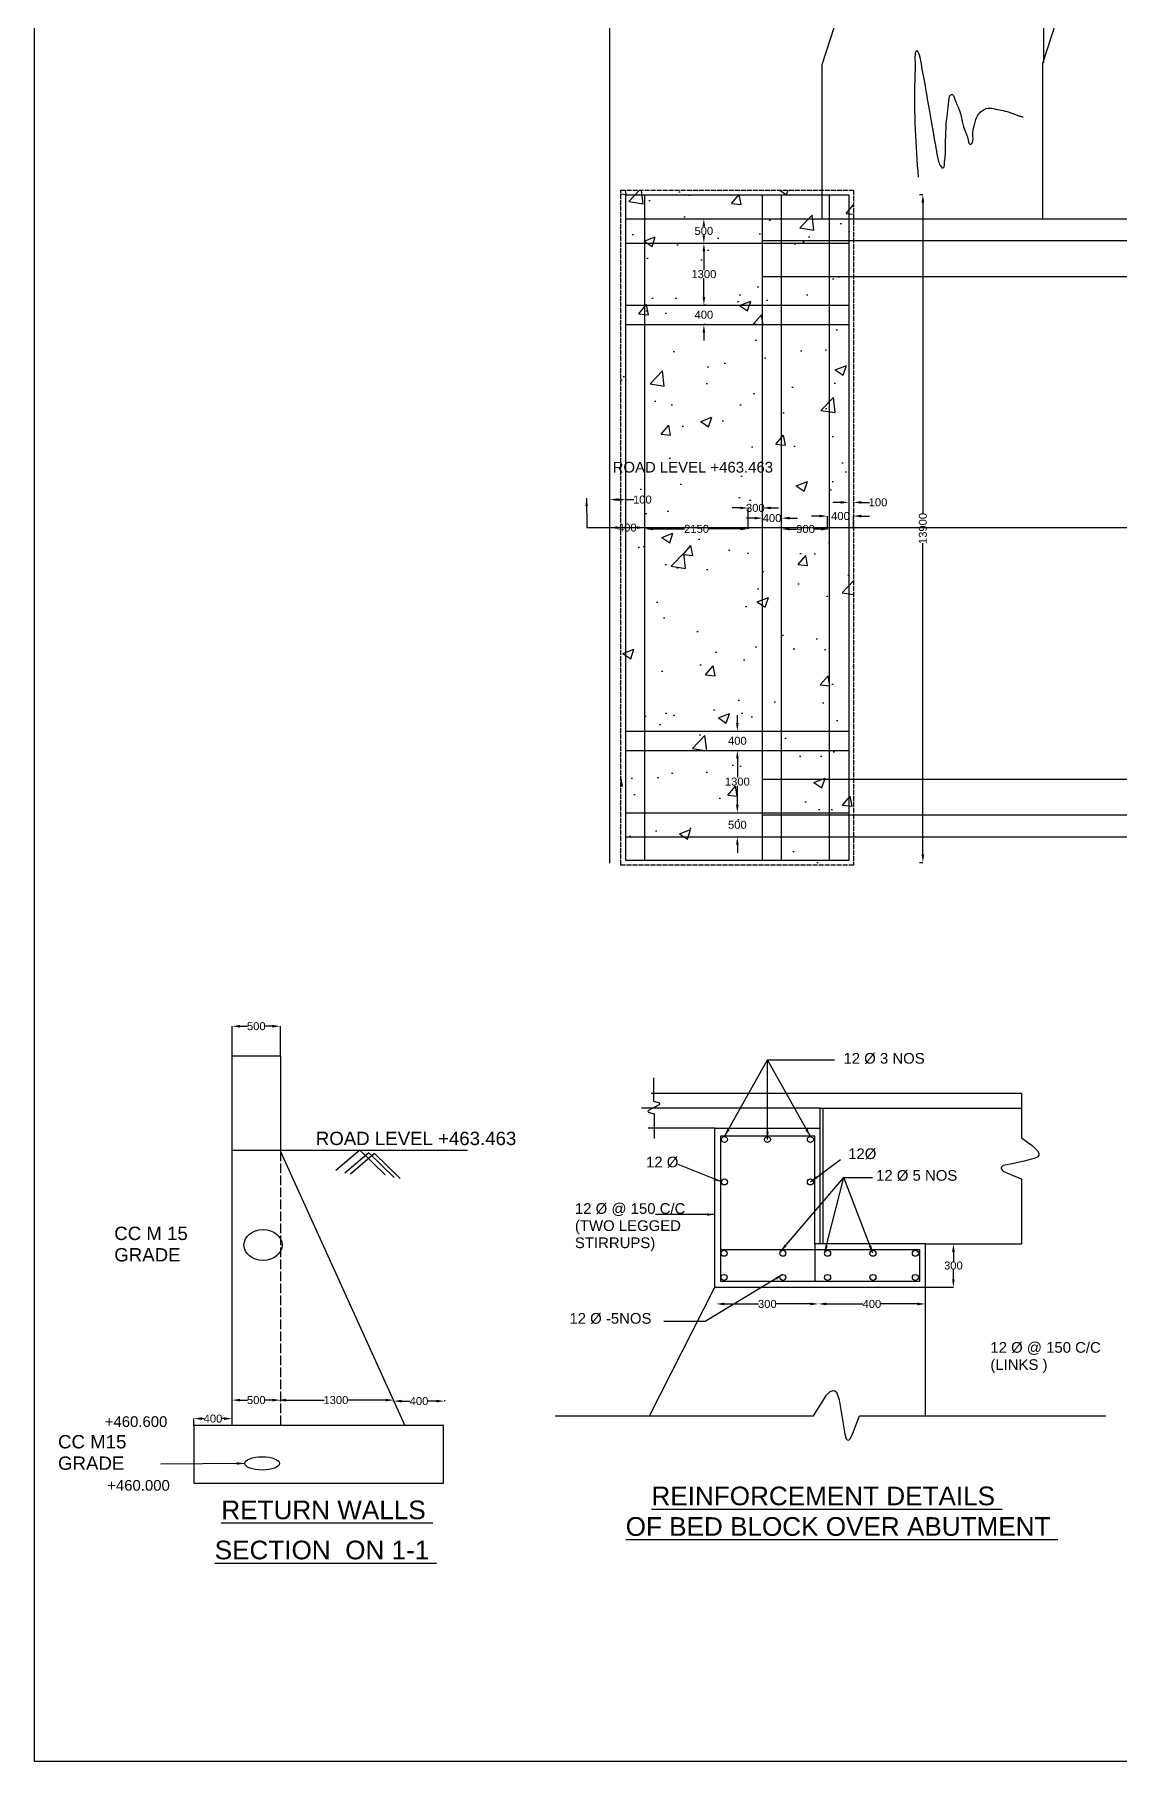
# Model space of a CAD drawing. Header units: inches. Extents: x -18749 to 61576, y -44252 to 9153.
# Drawn here: x -18749 to 1597, y -44252 to -11873 of the extents above; entities that cross this region are included whole.
import ezdxf

# ---------------------------------------------------------------- set-up
doc = ezdxf.new("R2010")
doc.units = ezdxf.units.IN
doc.header["$LTSCALE"] = 15
doc.header["$MEASUREMENT"] = 0
doc.linetypes.add('ACAD_ISO02W100', pattern=[15, 12, -3])
for name, color, linetype in [('DIMENSION', 7, 'Continuous'), ('DRAWING', 7, 'Continuous'), ('TEXT', 7, 'Continuous')]:
    doc.layers.add(name, color=color, linetype=linetype)
doc.styles.get("Standard").update_dxf_attribs({"font": 'arial.ttf', "height": 150})
doc.dimstyles.get("Standard").update_dxf_attribs({"dimtxt": 150, "dimasz": 150, "dimexe": 0.18, "dimexo": 0.0625, "dimgap": 0.09, "dimtad": 0, "dimtih": 1, "dimtoh": 1, "dimdec": 0, "dimzin": 0, "dimdsep": 46, "dimtxsty": 'Standard', "dimcen": 0.09, "dimadec": 0, "dimazin": 0, "dimtfac": 1, "dimtdec": 0, "dimtofl": 0, "dimtmove": 0, "dimatfit": 3, "dimfxl": 1, "dimtolj": 1, "dimtzin": 0, "dimarcsym": 0})

# ---------------------------------------------------------------- blocks, each defined once
blk = doc.blocks.new('*D29')
at = {"layer": 'Defpoints', "color": 0, "transparency": 16777216}
for p in [(-7974, -21110), (-7313, -21118), (-7313, -21118)]:
    blk.add_point(p, dxfattribs=at)
at = {"layer": 'TEXT', "color": 0, "lineweight": -2, "transparency": 16777216}
for p, q in [((-7974, -21110), (-7974, -21118)), ((-7824, -21118), (-7812, -21118)), ((-7463, -21118), (-7475, -21118)), ((-7313, -21117), (-7313, -21117))]:
    blk.add_line(p, q, dxfattribs=at)
at = {"layer": 'TEXT', "color": 0, "transparency": 16777216}
for points in [[(-7824, -21093), (-7824, -21143), (-7974, -21118)], [(-7463, -21093), (-7463, -21143), (-7313, -21118)]]:
    blk.add_solid(points, dxfattribs=at)
at = {"layer": 'TEXT', "color": 0, "transparency": 16777216, "insert": (-7643, -21118), "char_height": 150, "attachment_point": 5}
blk.add_mtext('\\A1;400', dxfattribs=at)
blk = doc.blocks.new('*D30')
at = {"layer": 'Defpoints', "color": 0, "transparency": 16777216}
for p in [(-7313, -21117), (-5378, -21117), (-5378, -21142)]:
    blk.add_point(p, dxfattribs=at)
at = {"layer": 'TEXT', "color": 0, "lineweight": -2, "transparency": 16777216}
for p, q in [((-7313, -21117), (-7313, -21142)), ((-7163, -21142), (-6571, -21142)), ((-5528, -21142), (-6120, -21142)), ((-5378, -21117), (-5378, -21142))]:
    blk.add_line(p, q, dxfattribs=at)
at = {"layer": 'TEXT', "color": 0, "transparency": 16777216}
for points in [[(-7163, -21117), (-7163, -21167), (-7313, -21142)], [(-5528, -21117), (-5528, -21167), (-5378, -21142)]]:
    blk.add_solid(points, dxfattribs=at)
at = {"layer": 'TEXT', "color": 0, "transparency": 16777216, "insert": (-6345, -21142), "char_height": 150, "attachment_point": 5}
blk.add_mtext('\\A1;2150', dxfattribs=at)
blk = doc.blocks.new('*D31')
at = {"layer": 'Defpoints', "color": 0, "transparency": 16777216}
for p in [(-5109, -20749), (-5378, -21142), (-5109, -21118)]:
    blk.add_point(p, dxfattribs=at)
at = {"layer": 'TEXT', "color": 0, "lineweight": -2, "transparency": 16777216}
for p, q in [((-5528, -20749), (-5678, -20749)), ((-5378, -21142), (-5378, -20749)), ((-5109, -21117), (-5109, -20749)), ((-4959, -20749), (-4809, -20749))]:
    blk.add_line(p, q, dxfattribs=at)
at = {"layer": 'TEXT', "color": 0, "transparency": 16777216}
for points in [[(-5528, -20724), (-5528, -20774), (-5378, -20749)], [(-4959, -20724), (-4959, -20774), (-5109, -20749)]]:
    blk.add_solid(points, dxfattribs=at)
at = {"layer": 'TEXT', "color": 0, "transparency": 16777216, "insert": (-5244, -20749), "char_height": 150, "attachment_point": 5}
blk.add_mtext('\\A1;300', dxfattribs=at)
blk = doc.blocks.new('*D32')
at = {"layer": 'Defpoints', "color": 0, "transparency": 16777216}
for p in [(-4752, -20940), (-5109, -21141), (-4752, -21141)]:
    blk.add_point(p, dxfattribs=at)
at = {"layer": 'TEXT', "color": 0, "lineweight": -2, "transparency": 16777216}
for p, q in [((-5259, -20940), (-5409, -20940)), ((-5109, -21140), (-5109, -20940)), ((-4752, -21140), (-4752, -20940)), ((-4602, -20940), (-4452, -20940))]:
    blk.add_line(p, q, dxfattribs=at)
at = {"layer": 'TEXT', "color": 0, "transparency": 16777216}
for points in [[(-5259, -20915), (-5259, -20965), (-5109, -20940)], [(-4602, -20915), (-4602, -20965), (-4752, -20940)]]:
    blk.add_solid(points, dxfattribs=at)
at = {"layer": 'TEXT', "color": 0, "transparency": 16777216, "insert": (-4931, -20940), "char_height": 150, "attachment_point": 5}
blk.add_mtext('\\A1;400', dxfattribs=at)
blk = doc.blocks.new('*D33')
at = {"layer": 'Defpoints', "color": 0, "transparency": 16777216}
for p in [(-4752, -21146), (-3856, -21145), (-3856, -21146)]:
    blk.add_point(p, dxfattribs=at)
at = {"layer": 'TEXT', "color": 0, "lineweight": -2, "transparency": 16777216}
for p, q in [((-4752, -21146), (-4752, -21144)), ((-4602, -21145), (-4470, -21145)), ((-4006, -21145), (-4139, -21145)), ((-3856, -21146), (-3856, -21144))]:
    blk.add_line(p, q, dxfattribs=at)
at = {"layer": 'TEXT', "color": 0, "transparency": 16777216}
for points in [[(-4602, -21120), (-4602, -21170), (-4752, -21145)], [(-4006, -21120), (-4006, -21170), (-3856, -21145)]]:
    blk.add_solid(points, dxfattribs=at)
at = {"layer": 'TEXT', "color": 0, "transparency": 16777216, "insert": (-4304, -21145), "char_height": 150, "attachment_point": 5}
blk.add_mtext('\\A1;900', dxfattribs=at)
blk = doc.blocks.new('*D34')
at = {"layer": 'Defpoints', "color": 0, "transparency": 16777216}
for p in [(-3405, -20901), (-3893, -21138), (-3405, -21138)]:
    blk.add_point(p, dxfattribs=at)
at = {"layer": 'TEXT', "color": 0, "lineweight": -2, "transparency": 16777216}
for p, q in [((-4043, -20901), (-4193, -20901)), ((-3893, -21138), (-3893, -20901)), ((-3405, -21138), (-3405, -20901)), ((-3255, -20901), (-3105, -20901))]:
    blk.add_line(p, q, dxfattribs=at)
at = {"layer": 'TEXT', "color": 0, "transparency": 16777216}
for points in [[(-4043, -20876), (-4043, -20926), (-3893, -20901)], [(-3255, -20876), (-3255, -20926), (-3405, -20901)]]:
    blk.add_solid(points, dxfattribs=at)
at = {"layer": 'TEXT', "color": 0, "transparency": 16777216, "insert": (-3649, -20901), "char_height": 150, "attachment_point": 5}
blk.add_mtext('\\A1;400', dxfattribs=at)
blk = doc.blocks.new('*D35')
at = {"layer": 'Defpoints', "color": 0, "transparency": 16777216}
for p in [(-3493, -20644), (-3405, -20644), (-3405, -20644)]:
    blk.add_point(p, dxfattribs=at)
at = {"layer": 'TEXT', "color": 0, "lineweight": -2, "transparency": 16777216}
for p, q in [((-3643, -20644), (-3793, -20644)), ((-3493, -20644), (-3493, -20644)), ((-3405, -20644), (-3405, -20644)), ((-3255, -20644), (-3105, -20644))]:
    blk.add_line(p, q, dxfattribs=at)
at = {"layer": 'TEXT', "color": 0, "transparency": 16777216}
for points in [[(-3643, -20619), (-3643, -20669), (-3493, -20644)], [(-3255, -20619), (-3255, -20669), (-3405, -20644)]]:
    blk.add_solid(points, dxfattribs=at)
at = {"layer": 'TEXT', "color": 0, "transparency": 16777216, "insert": (-2946, -20644), "char_height": 150, "attachment_point": 5}
blk.add_mtext('\\A1;100', dxfattribs=at)
blk = doc.blocks.new('*D36')
at = {"layer": 'Defpoints', "color": 0, "transparency": 16777216}
for p in [(-2165, -14873), (-2165, -27395), (-2105, -27395)]:
    blk.add_point(p, dxfattribs=at)
at = {"layer": 'TEXT', "color": 0, "lineweight": -2, "transparency": 16777216}
for p, q in [((-2165, -14873), (-2105, -14873)), ((-2105, -15023), (-2105, -20859)), ((-2105, -27245), (-2105, -21409)), ((-2165, -27395), (-2105, -27395))]:
    blk.add_line(p, q, dxfattribs=at)
at = {"layer": 'TEXT', "color": 0, "transparency": 16777216}
for points in [[(-2130, -15023), (-2080, -15023), (-2105, -14873)], [(-2130, -27245), (-2080, -27245), (-2105, -27395)]]:
    blk.add_solid(points, dxfattribs=at)
at = {"layer": 'TEXT', "color": 0, "transparency": 16777216, "insert": (-2105, -21134), "char_height": 150, "attachment_point": 5, "rotation": 90}
blk.add_mtext('\\A1;13900', dxfattribs=at)
blk = doc.blocks.new('*D78')
at = {"layer": 'Defpoints', "color": 0, "transparency": 16777216}
for p in [(-5976, -35674), (-4064, -35674), (-4064, -35674)]:
    blk.add_point(p, dxfattribs=at)
at = {"layer": 'TEXT', "color": 0, "lineweight": -2, "transparency": 16777216}
for p, q in [((-5976, -35674), (-5976, -35673)), ((-5826, -35674), (-5185, -35674)), ((-4214, -35674), (-4854, -35674)), ((-4064, -35674), (-4064, -35673))]:
    blk.add_line(p, q, dxfattribs=at)
at = {"layer": 'TEXT', "color": 0, "transparency": 16777216}
for points in [[(-5826, -35649), (-5826, -35699), (-5976, -35674)], [(-4214, -35649), (-4214, -35699), (-4064, -35674)]]:
    blk.add_solid(points, dxfattribs=at)
at = {"layer": 'TEXT', "color": 0, "transparency": 16777216, "insert": (-5020, -35674), "char_height": 150, "attachment_point": 5}
blk.add_mtext('\\A1;300', dxfattribs=at)
blk = doc.blocks.new('*D79')
at = {"layer": 'Defpoints', "color": 0, "transparency": 16777216}
for p in [(-4064, -35674), (-2057, -35674), (-2057, -35674)]:
    blk.add_point(p, dxfattribs=at)
at = {"layer": 'TEXT', "color": 0, "lineweight": -2, "transparency": 16777216}
for p, q in [((-4064, -35674), (-4064, -35673)), ((-3914, -35674), (-3229, -35674)), ((-2207, -35674), (-2892, -35674)), ((-2057, -35674), (-2057, -35673))]:
    blk.add_line(p, q, dxfattribs=at)
at = {"layer": 'TEXT', "color": 0, "transparency": 16777216}
for points in [[(-3914, -35649), (-3914, -35699), (-4064, -35674)], [(-2207, -35649), (-2207, -35699), (-2057, -35674)]]:
    blk.add_solid(points, dxfattribs=at)
at = {"layer": 'TEXT', "color": 0, "transparency": 16777216, "insert": (-3060, -35674), "char_height": 150, "attachment_point": 5}
blk.add_mtext('\\A1;400', dxfattribs=at)
blk = doc.blocks.new('*D80')
at = {"layer": 'Defpoints', "color": 0, "transparency": 16777216}
for p in [(-2057, -34547), (-1533, -34547), (-2057, -35362)]:
    blk.add_point(p, dxfattribs=at)
at = {"layer": 'TEXT', "color": 0, "lineweight": -2, "transparency": 16777216}
for p, q in [((-2057, -34547), (-1533, -34547)), ((-1533, -34697), (-1533, -34878)), ((-1533, -35212), (-1533, -35031)), ((-2057, -35362), (-1533, -35362))]:
    blk.add_line(p, q, dxfattribs=at)
at = {"layer": 'TEXT', "color": 0, "transparency": 16777216}
for points in [[(-1558, -34697), (-1508, -34697), (-1533, -34547)], [(-1558, -35212), (-1508, -35212), (-1533, -35362)]]:
    blk.add_solid(points, dxfattribs=at)
at = {"layer": 'TEXT', "color": 0, "transparency": 16777216, "insert": (-1533, -34954), "char_height": 150, "attachment_point": 5}
blk.add_mtext('\\A1;300', dxfattribs=at)
blk = doc.blocks.new('*D81')
at = {"layer": 'Defpoints', "color": 0, "transparency": 16777216}
for p in [(-14144, -30467), (-15047, -31019), (-14144, -31019)]:
    blk.add_point(p, dxfattribs=at)
at = {"layer": 'TEXT', "color": 0, "lineweight": -2, "transparency": 16777216}
for p, q in [((-15047, -31019), (-15047, -30466)), ((-14897, -30467), (-14761, -30467)), ((-14294, -30467), (-14430, -30467)), ((-14144, -31019), (-14144, -30466))]:
    blk.add_line(p, q, dxfattribs=at)
at = {"layer": 'TEXT', "color": 0, "transparency": 16777216}
for points in [[(-14897, -30442), (-14897, -30492), (-15047, -30467)], [(-14294, -30442), (-14294, -30492), (-14144, -30467)]]:
    blk.add_solid(points, dxfattribs=at)
at = {"layer": 'TEXT', "color": 0, "transparency": 16777216, "insert": (-14595, -30467), "char_height": 150, "attachment_point": 5}
blk.add_mtext('\\A1;500', dxfattribs=at)
blk = doc.blocks.new('*D82')
at = {"layer": 'Defpoints', "color": 0, "transparency": 16777216}
for p in [(-15047, -37824), (-15764, -37956), (-15047, -37956)]:
    blk.add_point(p, dxfattribs=at)
at = {"layer": 'TEXT', "color": 0, "lineweight": -2, "transparency": 16777216}
for p, q in [((-15764, -37956), (-15764, -37824)), ((-15614, -37824), (-15574, -37824)), ((-15197, -37824), (-15237, -37824)), ((-15047, -37956), (-15047, -37824))]:
    blk.add_line(p, q, dxfattribs=at)
at = {"layer": 'TEXT', "color": 0, "transparency": 16777216}
for points in [[(-15614, -37799), (-15614, -37849), (-15764, -37824)], [(-15197, -37799), (-15197, -37849), (-15047, -37824)]]:
    blk.add_solid(points, dxfattribs=at)
at = {"layer": 'TEXT', "color": 0, "transparency": 16777216, "insert": (-15406, -37824), "char_height": 150, "attachment_point": 5}
blk.add_mtext('\\A1;400', dxfattribs=at)
blk = doc.blocks.new('*D83')
at = {"layer": 'Defpoints', "color": 0, "transparency": 16777216}
for p in [(-15047, -37505), (-14144, -37477), (-14144, -37505)]:
    blk.add_point(p, dxfattribs=at)
at = {"layer": 'TEXT', "color": 0, "lineweight": -2, "transparency": 16777216}
for p, q in [((-15047, -37505), (-15047, -37477)), ((-14897, -37477), (-14761, -37477)), ((-14294, -37477), (-14430, -37477)), ((-14144, -37505), (-14144, -37477))]:
    blk.add_line(p, q, dxfattribs=at)
at = {"layer": 'TEXT', "color": 0, "transparency": 16777216}
for points in [[(-14897, -37452), (-14897, -37502), (-15047, -37477)], [(-14294, -37452), (-14294, -37502), (-14144, -37477)]]:
    blk.add_solid(points, dxfattribs=at)
at = {"layer": 'TEXT', "color": 0, "transparency": 16777216, "insert": (-14595, -37477), "char_height": 150, "attachment_point": 5}
blk.add_mtext('\\A1;500', dxfattribs=at)
blk = doc.blocks.new('*D84')
at = {"layer": 'Defpoints', "color": 0, "transparency": 16777216}
for p in [(-14186, -37484), (-12021, -37477), (-12021, -37496)]:
    blk.add_point(p, dxfattribs=at)
at = {"layer": 'TEXT', "color": 0, "lineweight": -2, "transparency": 16777216}
for p, q in [((-14186, -37484), (-14186, -37477)), ((-14036, -37477), (-13320, -37477)), ((-12171, -37477), (-12886, -37477)), ((-12021, -37496), (-12021, -37477))]:
    blk.add_line(p, q, dxfattribs=at)
at = {"layer": 'TEXT', "color": 0, "transparency": 16777216}
for points in [[(-14036, -37452), (-14036, -37502), (-14186, -37477)], [(-12171, -37452), (-12171, -37502), (-12021, -37477)]]:
    blk.add_solid(points, dxfattribs=at)
at = {"layer": 'TEXT', "color": 0, "transparency": 16777216, "insert": (-13103, -37477), "char_height": 150, "attachment_point": 5}
blk.add_mtext('\\A1;1300', dxfattribs=at)
blk = doc.blocks.new('*D85')
at = {"layer": 'Defpoints', "color": 0, "transparency": 16777216}
for p in [(-12021, -37477), (-11071, -37477), (-11071, -37496)]:
    blk.add_point(p, dxfattribs=at)
at = {"layer": 'TEXT', "color": 0, "lineweight": -2, "transparency": 16777216}
for p, q in [((-12021, -37477), (-12021, -37497)), ((-11871, -37496), (-11715, -37496)), ((-11221, -37496), (-11377, -37496)), ((-11071, -37477), (-11071, -37497))]:
    blk.add_line(p, q, dxfattribs=at)
at = {"layer": 'TEXT', "color": 0, "transparency": 16777216}
for points in [[(-11871, -37471), (-11871, -37521), (-12021, -37496)], [(-11221, -37471), (-11221, -37521), (-11071, -37496)]]:
    blk.add_solid(points, dxfattribs=at)
at = {"layer": 'TEXT', "color": 0, "transparency": 16777216, "insert": (-11546, -37496), "char_height": 150, "attachment_point": 5}
blk.add_mtext('\\A1;400', dxfattribs=at)
blk = doc.blocks.new('*D89')
at = {"layer": 'Defpoints', "color": 0, "transparency": 16777216}
for p in [(17646, -11114), (164, -12404), (17646, -12405)]:
    blk.add_point(p, dxfattribs=at)
at = {"layer": 'DIMENSION', "color": 0, "lineweight": -2, "transparency": 16777216}
for p, q in [((164, -12404), (164, -11114)), ((314, -11114), (7156, -11114)), ((17496, -11114), (10654, -11114)), ((17646, -12405), (17646, -11114))]:
    blk.add_line(p, q, dxfattribs=at)
at = {"layer": 'DIMENSION', "color": 0, "transparency": 16777216}
for points in [[(314, -11089), (314, -11139), (164, -11114)], [(17496, -11089), (17496, -11139), (17646, -11114)]]:
    blk.add_solid(points, dxfattribs=at)
at = {"layer": 'DIMENSION', "color": 0, "transparency": 16777216, "insert": (8905, -11114), "char_height": 150, "attachment_point": 5}
blk.add_mtext('\\A1;BED WDTH OF THE CANAL  =17520', dxfattribs=at)
blk = doc.blocks.new('*D90')
at = {"layer": 'Defpoints', "color": 0, "transparency": 16777216}
for p in [(-7974, -20593), (-7669, -20593), (-7669, -20593)]:
    blk.add_point(p, dxfattribs=at)
at = {"layer": 'DIMENSION', "color": 0, "lineweight": -2, "transparency": 16777216}
for p, q in [((-7974, -20593), (-7974, -20593)), ((-7824, -20593), (-7819, -20593)), ((-7669, -20593), (-7669, -20593)), ((-7669, -20593), (-7519, -20593))]:
    blk.add_line(p, q, dxfattribs=at)
at = {"layer": 'DIMENSION', "color": 0, "transparency": 16777216}
for points in [[(-7824, -20568), (-7824, -20618), (-7974, -20593)], [(-7819, -20568), (-7819, -20618), (-7669, -20593)]]:
    blk.add_solid(points, dxfattribs=at)
at = {"layer": 'DIMENSION', "color": 0, "transparency": 16777216, "insert": (-7361, -20593), "char_height": 150, "attachment_point": 5}
blk.add_mtext('\\A1;100', dxfattribs=at)
blk = doc.blocks.new('*D101')
at = {"layer": 'Defpoints', "color": 0, "transparency": 16777216}
for p in [(-5581, -24934), (-5581, -25296), (-5581, -25296)]:
    blk.add_point(p, dxfattribs=at)
at = {"layer": 'DIMENSION', "color": 0, "lineweight": -2, "transparency": 16777216}
for p, q in [((-5581, -24784), (-5581, -24634)), ((-5581, -24934), (-5581, -24934)), ((-5581, -25296), (-5581, -25296)), ((-5581, -25446), (-5581, -25596))]:
    blk.add_line(p, q, dxfattribs=at)
at = {"layer": 'DIMENSION', "color": 0, "transparency": 16777216}
for points in [[(-5606, -24784), (-5556, -24784), (-5581, -24934)], [(-5606, -25446), (-5556, -25446), (-5581, -25296)]]:
    blk.add_solid(points, dxfattribs=at)
at = {"layer": 'DIMENSION', "color": 0, "transparency": 16777216, "insert": (-5581, -25115), "char_height": 150, "attachment_point": 5}
blk.add_mtext('\\A1;400', dxfattribs=at)
blk = doc.blocks.new('*D102')
at = {"layer": 'Defpoints', "color": 0, "transparency": 16777216}
for p in [(-5581, -25296), (-5581, -26465), (-5581, -26465)]:
    blk.add_point(p, dxfattribs=at)
at = {"layer": 'DIMENSION', "color": 0, "lineweight": -2, "transparency": 16777216}
for p, q in [((-5581, -25296), (-5581, -25296)), ((-5581, -25446), (-5581, -25804)), ((-5581, -26315), (-5581, -25957)), ((-5581, -26465), (-5581, -26465))]:
    blk.add_line(p, q, dxfattribs=at)
at = {"layer": 'DIMENSION', "color": 0, "transparency": 16777216}
for points in [[(-5606, -25446), (-5556, -25446), (-5581, -25296)], [(-5606, -26315), (-5556, -26315), (-5581, -26465)]]:
    blk.add_solid(points, dxfattribs=at)
at = {"layer": 'DIMENSION', "color": 0, "transparency": 16777216, "insert": (-5581, -25881), "char_height": 150, "attachment_point": 5}
blk.add_mtext('\\A1;1300', dxfattribs=at)
blk = doc.blocks.new('*D103')
at = {"layer": 'Defpoints', "color": 0, "transparency": 16777216}
for p in [(-5581, -26465), (-5581, -26914), (-5581, -26914)]:
    blk.add_point(p, dxfattribs=at)
at = {"layer": 'DIMENSION', "color": 0, "lineweight": -2, "transparency": 16777216}
for p, q in [((-5581, -26315), (-5581, -26165)), ((-5581, -26465), (-5581, -26465)), ((-5581, -26914), (-5581, -26914)), ((-5581, -27064), (-5581, -27214))]:
    blk.add_line(p, q, dxfattribs=at)
at = {"layer": 'DIMENSION', "color": 0, "transparency": 16777216}
for points in [[(-5606, -26315), (-5556, -26315), (-5581, -26465)], [(-5606, -27064), (-5556, -27064), (-5581, -26914)]]:
    blk.add_solid(points, dxfattribs=at)
at = {"layer": 'DIMENSION', "color": 0, "transparency": 16777216, "insert": (-5581, -26690), "char_height": 150, "attachment_point": 5}
blk.add_mtext('\\A1;500', dxfattribs=at)
blk = doc.blocks.new('*D107')
at = {"layer": 'Defpoints', "color": 0, "transparency": 16777216}
for p in [(-6208, -16945), (-6170, -16945), (-6170, -17310)]:
    blk.add_point(p, dxfattribs=at)
at = {"layer": 'DIMENSION', "color": 0, "lineweight": -2, "transparency": 16777216}
for p, q in [((-6208, -16795), (-6208, -16645)), ((-6170, -16945), (-6208, -16945)), ((-6170, -17310), (-6208, -17310)), ((-6208, -17460), (-6208, -17610))]:
    blk.add_line(p, q, dxfattribs=at)
at = {"layer": 'DIMENSION', "color": 0, "transparency": 16777216}
for points in [[(-6233, -16795), (-6183, -16795), (-6208, -16945)], [(-6233, -17460), (-6183, -17460), (-6208, -17310)]]:
    blk.add_solid(points, dxfattribs=at)
at = {"layer": 'DIMENSION', "color": 0, "transparency": 16777216, "insert": (-6208, -17127), "char_height": 150, "attachment_point": 5}
blk.add_mtext('\\A1;400', dxfattribs=at)
blk = doc.blocks.new('*D108')
at = {"layer": 'Defpoints', "color": 0, "transparency": 16777216}
for p in [(-6208, -15786), (-6208, -15786), (-6208, -16945)]:
    blk.add_point(p, dxfattribs=at)
at = {"layer": 'DIMENSION', "color": 0, "lineweight": -2, "transparency": 16777216}
for p, q in [((-6208, -15786), (-6209, -15786)), ((-6208, -15936), (-6208, -16289)), ((-6208, -16795), (-6208, -16442)), ((-6208, -16945), (-6209, -16945))]:
    blk.add_line(p, q, dxfattribs=at)
at = {"layer": 'DIMENSION', "color": 0, "transparency": 16777216}
for points in [[(-6233, -15936), (-6183, -15936), (-6208, -15786)], [(-6233, -16795), (-6183, -16795), (-6208, -16945)]]:
    blk.add_solid(points, dxfattribs=at)
at = {"layer": 'DIMENSION', "color": 0, "transparency": 16777216, "insert": (-6208, -16366), "char_height": 150, "attachment_point": 5}
blk.add_mtext('\\A1;1300', dxfattribs=at)
blk = doc.blocks.new('*D109')
at = {"layer": 'Defpoints', "color": 0, "transparency": 16777216}
for p in [(-6209, -15327), (-6208, -15327), (-6208, -15786)]:
    blk.add_point(p, dxfattribs=at)
at = {"layer": 'DIMENSION', "color": 0, "lineweight": -2, "transparency": 16777216}
for p, q in [((-6208, -15327), (-6209, -15327)), ((-6209, -15477), (-6209, -15480)), ((-6209, -15636), (-6209, -15633)), ((-6208, -15786), (-6209, -15786))]:
    blk.add_line(p, q, dxfattribs=at)
at = {"layer": 'DIMENSION', "color": 0, "transparency": 16777216}
for points in [[(-6234, -15477), (-6184, -15477), (-6209, -15327)], [(-6234, -15636), (-6184, -15636), (-6209, -15786)]]:
    blk.add_solid(points, dxfattribs=at)
at = {"layer": 'DIMENSION', "color": 0, "transparency": 16777216, "insert": (-6209, -15556), "char_height": 150, "attachment_point": 5}
blk.add_mtext('\\A1;500', dxfattribs=at)

msp = doc.modelspace()

# ---------------------------------------------------------------- hatches: boundary and pattern name
at = {"layer": 'DRAWING'}
h = msp.add_hatch(dxfattribs=at)
h.set_pattern_fill('AR-CONC', color=256, scale=300, style=0)
h.paths.add_polyline_path([(-7764.5, -14791.9), (-3404.8, -14791.9), (-3404.8, -27446.1), (-7764.5, -27446.1)])
h.paths.add_polyline_path([(2305.3, -13401.1), (6166, -13401.1), (6166, -28839.1), (2305.3, -28839.1)])
h.paths.add_polyline_path([(11641.2, -13401.1), (15502, -13401.1), (15502, -28839.1), (11641.2, -28839.1)])
h.paths.add_polyline_path([(21204.6, -14791.9), (25564.3, -14791.9), (25564.3, -27446.1), (21204.6, -27446.1)])

# ---------------------------------------------------------------- linework, layer by layer
at = {"layer": 'DIMENSION'}
for points in [[(-15047.4, -32788.6), (-10637.5, -32788.6)], [(-12654.5, -32788.6), (-13104.7, -33173.1)], [(-12487.6, -32839), (-12937.8, -33223.5)], [(-12378.9, -32854.5), (-12829.1, -33239)], [(-12654.5, -32788.6), (-12177.1, -33254.5)], [(-12487.6, -32839), (-12010.2, -33304.9)], [(-12378.9, -32854.5), (-11901.5, -33320.4)]]:
    msp.add_lwpolyline(points, dxfattribs=at)
at = {"layer": 'DRAWING'}
for points in [[(-18749.2, 9152.9), (61576.5, 9152.9), (61576.5, -44252.3), (-18749.2, -44252.3)], [(-7669.2, -14877), (-3492.6, -14877), (-3492.6, -27358), (-7669.2, -27358)]]:
    msp.add_lwpolyline(points, close=True, dxfattribs=at)
for points in [[(-7973.7, -5830.8), (-7973.7, -27410.5)], [(-3989.3, -15326.5), (-3989.3, -12433.6), (-2542.9, -7958.7), (-2542.9, -6317.3)], [(142, -15326.5), (142, -12411.5), (1585.8, -7956.7), (1586.1, -6316)], [(-7312.8, -27358), (-7312.8, -14877)], [(-5109.2, -27358), (-5109.2, -14877)], [(-4752.1, -27358), (-4752.1, -14877)], [(-3856.2, -27358), (-3856.2, -14877)], [(-7669.2, -15326.5), (25476.5, -15326.5)], [(-7669.2, -15786.2), (-3492.6, -15786.2)], [(-5109.2, -15737.1), (22911.2, -15737.1)], [(-5109.2, -16408.3), (22911.2, -16408.3)], [(-7669.2, -16945.3), (-3492.6, -16945.3)], [(-7669.2, -17309.5), (-3492.6, -17309.5)], [(-7669.2, -24934.4), (-3492.6, -24934.4)], [(-7669.2, -25295.7), (-3492.6, -25295.7)], [(-5109.2, -25832.9), (22911.2, -25832.9)], [(-7669.2, -26465.4), (-3492.6, -26465.4)], [(-5109.2, -26503.4), (22911.2, -26503.4)], [(-7669.2, -26914.1), (-3492.6, -26914.1)], [(-3492.6, -26914.1), (25476.5, -26914.1)], [(-15047.4, -37955.8), (-15047.4, -31019.3), (-14143.5, -31019.3), (-14143.5, -32817.4), (-11812.1, -37955.8)], [(-7150.7, -31435), (-7150.7, -31871.9), (-7038.7, -31903.6), (-7048.5, -31938.2), (-7258, -32053.6), (-7249.4, -32080.1), (-7139.4, -32109.7), (-7139.4, -32570.3)], [(-7194.7, -31722.4), (-256.9, -31722.4)], [(-256.9, -31722.4), (-256.9, -32557.5), (-55.9, -32704.2), (43.5, -32801.5), (65.5, -32847.6), (67.6, -32883.1), (46.7, -32916.6), (1.7, -32941.7), (-204.6, -32999.3), (-463.4, -33050), (-599.6, -33079.3), (-637.3, -33115.9), (-637.3, -33142), (-600.6, -33183.9), (-429.9, -33257.1), (-258.2, -33327.2), (-258.2, -34546.6)], [(-4030.9, -34546.6), (-4030.9, -32005.5), (-7374.6, -32005.5)], [(-4030.9, -32005.5), (-256.9, -32005.5)], [(-3980.6, -32005.5), (-3980.6, -34546.6)], [(-7230.2, -37770.7), (-6002.1, -35362.3), (-6002.1, -32375.8), (-7250.1, -32375.8)], [(-6002.1, -32375.8), (-4030.9, -32375.8)], [(-2056.9, -34546.6), (-4130.4, -34546.6), (-4130.4, -32526.9), (-5896.1, -32526.9), (-5896.1, -35249.9), (-2160.1, -35249.9), (-2160.1, -34658.5), (-5896.1, -34658.5)], [(-4130.4, -34546.6), (-4130.4, -35249.9)], [(-2056.9, -37771.5), (-2056.9, -34546.6)], [(-2056.9, -34546.6), (-258.2, -34546.6)], [(-6002.1, -35362.3), (-2056.9, -35362.3)], [(-8997.1, -37770.7), (-4155.9, -37770.7), (-3908.1, -37381.8), (-3842.5, -37317.5), (-3788, -37298.9), (-3754.6, -37302.6), (-3726.2, -37326.1), (-3671.7, -37471.1), (-3570.1, -38110.9), (-3539.2, -38204.9), (-3520.6, -38224.7), (-3494.6, -38228.4), (-3472.4, -38207.3), (-3424.2, -38116.1), (-3293.2, -37771.5), (1325.7, -37771.5)]]:
    msp.add_lwpolyline(points, dxfattribs=at)
at = {"layer": 'DRAWING', "linetype": 'ACAD_ISO02W100', "ltscale": 0.5}
msp.add_lwpolyline([(-7764.5, -14791.9), (-3404.8, -14791.9), (-3404.8, -27446.1), (-7764.5, -27446.1)], close=True, dxfattribs=at)
at = {"layer": 'DRAWING', "linetype": 'ACAD_ISO02W100'}
msp.add_lwpolyline([(-14143.5, -32817.4), (-14143.5, -37955.8)], dxfattribs=at)
at = {"layer": 'DRAWING'}
for centre in [(-5822.4, -32590.6), (-5017.3, -32590.6), (-4212.2, -32590.6), (-5822.4, -33386.3), (-4212.2, -33386.3), (-5830.9, -34724.8), (-4728.6, -34724.8), (-3889.4, -34724.8), (-3040.2, -34724.8), (-2245.5, -34724.8), (-5830.9, -35177.1), (-4728.6, -35177.1), (-3889.4, -35177.1), (-3040.2, -35177.1), (-2245.5, -35177.1)]:
    msp.add_circle(centre, 56.3, dxfattribs=at)
for centre, major_axis, ratio in [((-14468.5, -34568.6), (-356.7, 0), 0.813559), ((-14484.9, -38663.5), (-327.4, 0), 0.3786413)]:
    msp.add_ellipse(centre, major_axis=major_axis, ratio=ratio, dxfattribs=at)
msp.add_spline([(-2187.6, -14548.5), (-2252.2, -12723.8), (-2245.8, -12376.1), (-2243.7, -12250.3), (-2221, -12174.7), (-2177.4, -12253.9), (-2131.9, -12473.6), (-2088.3, -12702.6), (-2000.9, -13209.3), (-1899.9, -13780.8), (-1816.1, -14227.1), (-1781.8, -14326.9), (-1758.9, -14358.1), (-1737, -14374.8), (-1717.2, -14366.5), (-1698.5, -14285.3), (-1686, -14165.7), (-1678.7, -13933.8), (-1644.8, -13343.6), (-1618.2, -13115.7), (-1571.5, -12995.9), (-1541.6, -13005.9), (-1511.6, -13065.7), (-1430, -13270.4), (-1326.8, -13646.3), (-1256.9, -13852.6), (-1230.3, -13922.5), (-1223.6, -13927.5), (-1208.6, -13929.2), (-1180.3, -13900.9), (-1168.7, -13746.2), (-1140.4, -13566.5), (-1112.1, -13465), (-1055.5, -13356.9), (-987.2, -13297), (-924, -13262.1), (-773.3, -13262.3), (-635.5, -13290.3), (-486, -13327.6), (-292.1, -13400), (-227.9, -13417.5)], degree=3, dxfattribs=at)
at = {"layer": 'TEXT'}
for points in [[(-7973.7, -21117.7), (26176.8, -21117.7), (26176.8, -20477.6)], [(-15764.2, -37953.4), (-15764.2, -39033.3), (-11088.4, -39033.3), (-11088.4, -37955.8), (-11812.1, -37955.8), (-15047.4, -37955.8), (-15764.2, -37955.8)]]:
    msp.add_lwpolyline(points, dxfattribs=at)

# ---------------------------------------------------------------- texts
for s, height, p in [('ROAD LEVEL +463.463', 200, (-7917.6, -20085.3)), ('12 Ø 3 NOS ', 200, (-3592.6, -31168.6)), ('ROAD LEVEL +463.463', 250, (-13478.9, -32695.1)), ('12 Ø ', 200, (-7291.9, -33112.5)), ('12Ø ', 200, (-3505.1, -32957.4)), ('12 Ø 5 NOS ', 200, (-2981.7, -33364.1)), ('12 Ø @ 150 C/C', 200, (-8624.4, -33984.5)), ('CC M 15 ', 250, (-17255.9, -34475.4)), ('(TWO LEGGED ', 200, (-8624.4, -34305.8)), ('GRADE ', 250, (-17255.9, -34877)), ('STIRRUPS)', 200, (-8624.4, -34627.1)), ('12 Ø -5NOS ', 200, (-8727.6, -36044.8)), ('12 Ø @ 150 C/C ', 200, (-840.1, -36589)), ('(LINKS )', 200, (-840.1, -36910.3)), ('+460.600', 200, (-17433.8, -37980.2)), ('CC M15', 250, (-18309.2, -38382.5)), ('GRADE ', 250, (-18309.2, -38784.1)), ('+460.000', 200, (-17388.2, -39175.1)), ('%%UREINFORCEMENT DETAILS ', 350, (-7190, -39448.7)), ('%%URETURN WALLS ', 350, (-15250.1, -39710.2)), ('%%UOF BED BLOCK OVER ABUTMENT ', 350, (-7673.4, -40021.7)), ('%%USECTION  ON 1-1 ', 350, (-15374, -40462.1))]:
    msp.add_text(s, height=height, dxfattribs=at).set_placement(p)

# ---------------------------------------------------------------- dimensions: what is measured, and where the dimension line sits
at = {"layer": 'DIMENSION'}
for base, p1, p2, text, picture, middle in [((17645.5, -11113.9), (164.4, -12403.8), (17645.5, -12404.9), 'BED WDTH OF THE CANAL  =17520', '*D89', (8905, -11113.9)), ((-7669.2, -20592.9), (-7973.7, -20592.9), (-7669.2, -20592.9), '100', '*D90', (-7360.7, -20592.9))]:
    dim = msp.add_linear_dim(base=base, p1=p1, p2=p2, text=text, dimstyle='Standard', dxfattribs=at)
    dim.commit()
    dim.dimension.update_dxf_attribs({"geometry": picture, "text_midpoint": middle})
for base, p1, p2, text, picture, middle in [((-6208.5, -15326.5), (-6208.2, -15786.2), (-6208.2, -15326.5), '500', '*D109', (-6208.5, -15556.4)), ((-6208.3, -15786.2), (-6208.2, -16945.3), (-6208.2, -15786.2), '1300', '*D108', (-6208.3, -16365.8)), ((-5580.9, -26465.4), (-5580.9, -25295.7), (-5580.9, -26465.4), '1300', '*D102', (-5580.9, -25880.5))]:
    dim = msp.add_linear_dim(base=base, p1=p1, p2=p2, angle=90, text=text, dimstyle='Standard', dxfattribs=at)
    dim.commit()
    dim.dimension.update_dxf_attribs({"geometry": picture, "text_midpoint": middle})
for base, p1, p2, text, picture, middle in [((-6208.2, -16945.3), (-6169.6, -17309.5), (-6169.6, -16945.3), '400', '*D107', (-6208.2, -17127.4)), ((-5580.9, -25295.7), (-5580.9, -24934.4), (-5580.9, -25295.7), '400', '*D101', (-5580.9, -25115.1)), ((-5581.1, -26914.1), (-5580.9, -26465.4), (-5580.9, -26914.1), '500', '*D103', (-5581.1, -26689.7))]:
    dim = msp.add_linear_dim(base=base, p1=p1, p2=p2, angle=90, text=text, dimstyle='Standard', dxfattribs=at)
    dim.commit()
    dim.dimension.update_dxf_attribs({"geometry": picture, "text_midpoint": middle, "dimtype": 160})
at = {"layer": 'TEXT'}
dim = msp.add_linear_dim(base=(-2105.4, -27395.3), p1=(-2164.9, -14873), p2=(-2164.9, -27395.3), angle=90, text='13900', dimstyle='Standard', dxfattribs=at)
dim.commit()
dim.dimension.update_dxf_attribs({"geometry": '*D36', "text_midpoint": (-2105.4, -21134.1), "text_rotation": 90})
for base, p1, p2, text, picture, middle in [((-5109.2, -20749.5), (-5378.1, -21142.3), (-5109.2, -21117.5), '300', '*D31', (-5243.6, -20749.5)), ((-4752.1, -20940.3), (-5109.2, -21140.6), (-4752.1, -21140.6), '400', '*D32', (-4930.6, -20940.3)), ((-3404.8, -20900.8), (-3893, -21138.4), (-3404.8, -21138.4), '400', '*D34', (-3648.9, -20900.8))]:
    dim = msp.add_linear_dim(base=base, p1=p1, p2=p2, text=text, dimstyle='Standard', dxfattribs=at)
    dim.commit()
    dim.dimension.update_dxf_attribs({"geometry": picture, "text_midpoint": middle, "dimtype": 160})
for base, p1, p2, text, picture, middle in [((-3404.8, -20643.8), (-3492.6, -20643.8), (-3404.8, -20643.8), '100', '*D35', (-2946.3, -20643.8)), ((-7312.8, -21117.5), (-7973.7, -21110.2), (-7312.8, -21117.5), '400', '*D29', (-7643.3, -21117.5)), ((-5378.1, -21142.3), (-7312.8, -21117.3), (-5378.1, -21117.3), '2150', '*D30', (-6345.4, -21142.3)), ((-3856.2, -21144.5), (-4752.1, -21145.8), (-3856.2, -21145.8), '900', '*D33', (-4304.1, -21144.5)), ((-14143.5, -30466.5), (-15047.4, -31019.3), (-14143.5, -31019.3), '500', '*D81', (-14595.5, -30466.5)), ((-4063.7, -35673.7), (-5975.5, -35673.7), (-4063.7, -35673.7), '300', '*D78', (-5019.6, -35673.7)), ((-2056.9, -35673.7), (-4063.7, -35673.7), (-2056.9, -35673.7), '400', '*D79', (-3060.3, -35673.7)), ((-14143.5, -37477.4), (-15047.4, -37504.6), (-14143.5, -37504.6), '500', '*D83', (-14595.5, -37477.4)), ((-12020.5, -37477.4), (-14185.7, -37484.4), (-12020.5, -37496.4), '1300', '*D84', (-13103.1, -37477.4)), ((-11071.4, -37496.4), (-12020.5, -37477.4), (-11071.4, -37477.4), '400', '*D85', (-11546, -37496.4)), ((-15047.4, -37823.8), (-15764.2, -37955.8), (-15047.4, -37955.8), '400', '*D82', (-15405.8, -37823.8))]:
    dim = msp.add_linear_dim(base=base, p1=p1, p2=p2, text=text, dimstyle='Standard', dxfattribs=at)
    dim.commit()
    dim.dimension.update_dxf_attribs({"geometry": picture, "text_midpoint": middle})
dim = msp.add_linear_dim(base=(-1533.3, -34546.6), p1=(-2056.9, -35362.3), p2=(-2056.9, -34546.6), angle=90, text='300', dimstyle='Standard', dxfattribs=at)
dim.commit()
dim.dimension.update_dxf_attribs({"geometry": '*D80', "text_midpoint": (-1533.3, -34954.4)})

# ---------------------------------------------------------------- leaders
at = {"layer": 'DIMENSION'}
for points in [[(-8407.1, -20565), (-8400, -21115.6), (-7973.7, -21117.5)], [(-5822.4, -32534.3), (-5017.3, -31096.9)], [(-5017.3, -32590.6), (-5017.3, -31096.9), (-3760.9, -31096.9)], [(-4212.2, -32534.3), (-5017.3, -31096.9)], [(-4212.2, -33386.3), (-3647.2, -32966.1)], [(-5878.6, -33385.9), (-6690.5, -33060.1)], [(-4771.3, -34688.2), (-3586.2, -33303.3)], [(-3945.7, -34724.8), (-3586.2, -33303.3), (-3050.3, -33303.3)], [(-3040.2, -34724.8), (-3586.2, -33303.3)], [(-6002.1, -33997.8), (-7116, -33997.8)], [(-4728.6, -35120.9), (-6186.7, -36002.3), (-6955.6, -36002.3)], [(-14812.4, -38663.5), (-16384.9, -38679)]]:
    msp.add_leader(points, dimstyle='Standard', override={"dimgap": 0.09, "dimtad": 0}, dxfattribs=at)

doc.saveas('drawing.dxf')
